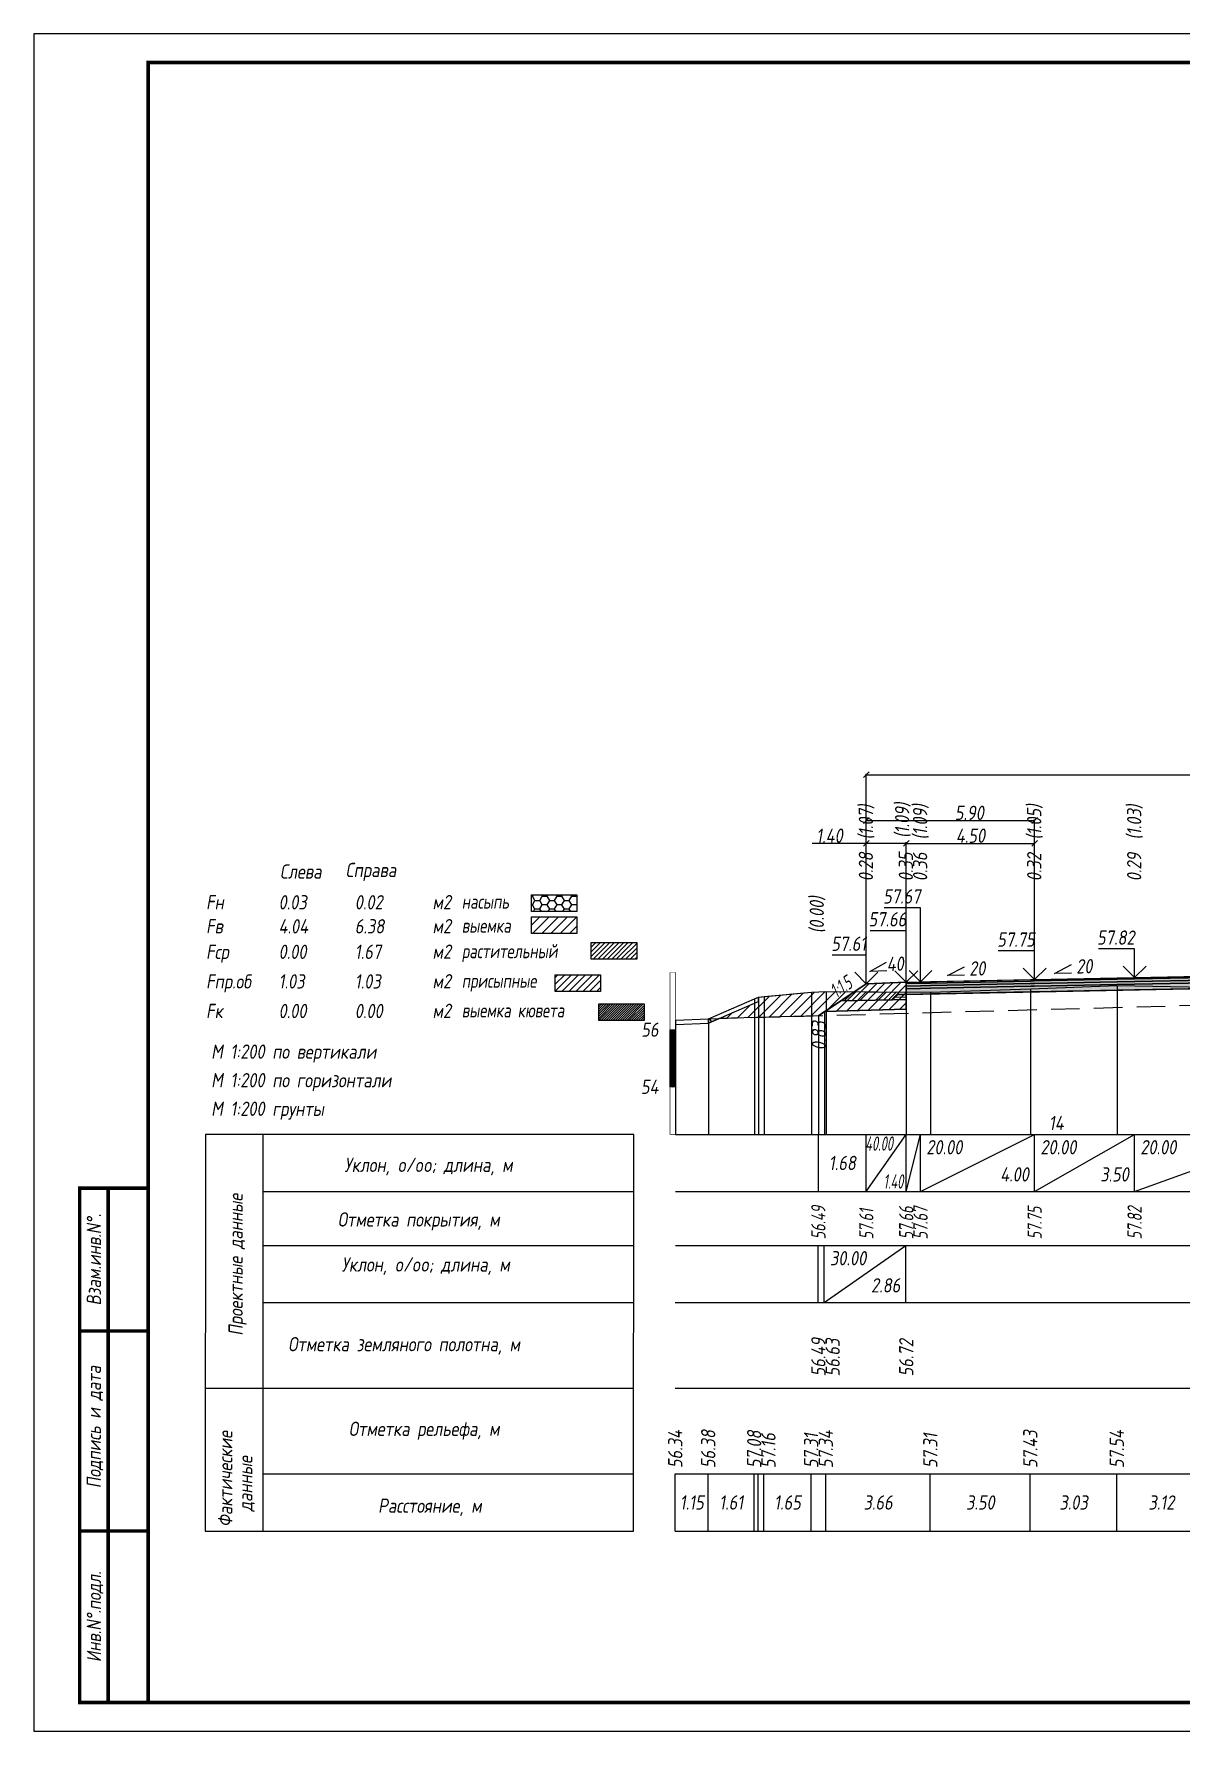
# Model space of a CAD drawing. Extents: x -717 to 1451, y -133302 to 233.
# Drawn here: x -30.1 to 170.6, y -76200.4 to -75903.4 of the extents above; entities that cross this region are included whole.
import ezdxf
from ezdxf.enums import TextEntityAlignment as Align

# ---------------------------------------------------------------- set-up
doc = ezdxf.new("R2010")
doc.units = 0
doc.linetypes.add('штриховая', pattern=[0.75, 0.5, -0.25])
for name, color, linetype in [('Зарамочное оформление', 7, 'Continuous'), ('Интерполированный поперечник', 2, 'Continuous'), ('Код_510', 7, 'Continuous'), ('Код_514', 1, 'Continuous'), ('Код_516', 1, 'Continuous'), ('Контур_0', 7, 'Continuous'), ('Контур_2521', 7, 'Continuous'), ('Контур_2564', 7, 'Continuous'), ('Контур_2660', 7, 'Continuous'), ('Контур_2665', 7, 'Continuous'), ('Контур_400', 7, 'Continuous'), ('Контур_508', 7, 'Continuous'), ('Контур_512', 7, 'Continuous'), ('Контур_513', 7, 'Continuous'), ('Красный поперечник', 1, 'Continuous'), ('Линейка абсолютных высот', 7, 'Continuous'), ('Объем выемки', 7, 'Continuous'), ('Объем кюветов', 7, 'Continuous'), ('Объем насыпи', 7, 'Continuous'), ('Объем присыпных обочин', 7, 'Continuous'), ('Объем срезки растительного слоя', 7, 'Continuous'), ('Объём_2501', 7, 'Continuous'), ('Объём_2564', 7, 'Continuous'), ('Объём_2650', 7, 'Continuous'), ('Объём_2660', 7, 'Continuous'), ('Объём_2661', 7, 'Continuous'), ('Объём_2665', 7, 'Continuous'), ('Объём_2666', 7, 'Continuous'), ('Откосы', 7, 'Continuous'), ('Отметки покрытия', 7, 'Continuous'), ('Рабочие отметки', 7, 'Continuous'), ('Рабочие отметки доп.', 7, 'Continuous'), ('Слои выравнивания', 7, 'Continuous'), ('Таблица', 7, 'Continuous'), ('Уклоны проезжей части', 7, 'Continuous'), ('Черный поперечник', 3, 'Continuous')]:
    doc.layers.add(name, color=color, linetype=linetype)
for name, color, linetype, true_color in [('Контур_2540', 2, 'Continuous', 0xffff00), ('Контур_2560', 2, 'Continuous', 0xffff00), ('Контур_2561', 7, 'Continuous', 0xff8040), ('Контур_2562', 3, 'Continuous', 0x00ff00), ('Контур_2563', 7, 'Continuous', 0xff8000), ('Контур_2570', 7, 'Continuous', 0x80ff00), ('Контур_2725', 7, 'Continuous', 0x323232), ('Контур_2736', 4, 'Continuous', 0x00ffff), ('Контур_2760', 7, 'Continuous', 0x323232), ('Контур_2761', 7, 'Continuous', 0x323232), ('Контур_2762', 7, 'Continuous', 0x323232), ('Контур_2763', 7, 'Continuous', 0x323232), ('Контур_402', 7, 'Continuous', 0xff6464), ('Контур_703', 4, 'Continuous', 0x00ffff), ('Объём_2520', 7, 'Continuous', 0x80ffff), ('Объём_2540', 2, 'Continuous', 0xffff00), ('Объём_2560', 2, 'Continuous', 0xffff00), ('Объём_2561', 7, 'Continuous', 0xff8040), ('Объём_2562', 3, 'Continuous', 0x00ff00), ('Объём_2563', 7, 'Continuous', 0xff8000), ('Объём_2570', 7, 'Continuous', 0x80ff00), ('Объём_2600', 7, 'Continuous', 0x808000), ('Объём_2620', 2, 'Continuous', 0xffff00), ('Объём_2746', 2, 'Continuous', 0xffff00)]:
    doc.layers.add(name, color=color, linetype=linetype, true_color=true_color)
doc.styles.get("Standard").update_dxf_attribs({"font": 'txt', "height": 2.5})
doc.styles.add('М', font='romand.shx', dxfattribs={"width": 0.8, "oblique": 10, "height": 2.5})
doc.dimstyles.get("Standard").update_dxf_attribs({"dimtxt": 0.18, "dimasz": 0.18, "dimexe": 0.18, "dimexo": 0.0625, "dimgap": 0.09, "dimtad": 0, "dimtih": 1, "dimtoh": 1, "dimdec": 4, "dimzin": 0, "dimdsep": 46, "dimtxsty": 'Standard', "dimcen": 0.09, "dimadec": 0, "dimazin": 0, "dimtfac": 1, "dimtdec": 4, "dimtofl": 0, "dimtmove": 0, "dimatfit": 3, "dimfxl": 1, "dimtolj": 1, "dimtzin": 0, "dimarcsym": 0})

# ---------------------------------------------------------------- blocks, each defined once
blk = doc.blocks.new('условные обозначения')
at = {"layer": 'Объём_2563'}
h = blk.add_hatch(dxfattribs=at)
h.set_pattern_fill('ANSI31', color=256, scale=0.3)
h.set_pattern_definition([(45, (-34.5, -100.5), (-0.673519, 0.673519), [])])
h.paths.add_polyline_path([(18.26, 7.53), (27.08, 7.53), (27.08, 4.62), (18.26, 4.62)])
at = {"layer": 'Объём_2570'}
h = blk.add_hatch(dxfattribs=at)
h.set_pattern_fill('ANSI31', color=3, scale=0.2)
h.set_pattern_definition([(45, (-32.9034, -100.5), (-0.4490128, 0.4490128), [])])
h.paths.add_polyline_path([(25.29, 13.16), (34.12, 13.16), (34.12, 10.25), (25.29, 10.25)])
at = {"layer": 'Объём_2600'}
h = blk.add_hatch(dxfattribs=at)
h.set_pattern_fill('ANSI31', color=6, scale=0.4)
h.set_pattern_definition([(45, (-34.5, -100.5), (-0.898026, 0.898026), [])])
h.paths.add_polyline_path([(13.63, 17.67), (22.46, 17.67), (22.46, 14.76), (13.63, 14.76)])
at = {"layer": 'Объём_2620'}
h = blk.add_hatch(dxfattribs=at)
h.set_pattern_fill('ANSI31', color=2, scale=0.1)
h.set_pattern_definition([(45, (-33.755, -100.5), (-0.2245064, 0.2245064), [])])
h.paths.add_polyline_path([(26.75, 2.41), (35.57, 2.41), (35.57, -0.5), (26.75, -0.5)])
at = {"layer": 'Объём_2650'}
h = blk.add_hatch(dxfattribs=at)
h.set_pattern_fill('HONEY', color=5, scale=0.3)
h.set_pattern_definition([(0, (-34.5, -100.5), (1.42875, 0.824889), [0.9525, -1.905]), (120, (-34.5, -100.5), (-1.42875, 0.824889), [0.9525, -1.905]), (60, (-34.5, -100.5), (3e-09, 1.6497784), [-1.905, 0.9525])])
h.paths.add_polyline_path([(13.63, 21.49), (22.46, 21.49), (22.46, 18.58), (13.63, 18.58)])
at = {"layer": 'Объём_2563'}
blk.add_lwpolyline([(18.26, 7.53), (27.08, 7.53), (27.08, 4.62), (18.26, 4.62)], close=True, dxfattribs=at)
at = {"layer": 'Объём_2620', "color": 2}
blk.add_lwpolyline([(26.75, 2.41), (35.57, 2.41), (35.57, -0.5), (26.75, -0.5)], close=True, dxfattribs=at)
at = {"layer": 'Объём_2650', "color": 5}
blk.add_lwpolyline([(13.63, 21.49), (22.46, 21.49), (22.46, 18.58), (13.63, 18.58)], close=True, dxfattribs=at)
at = {"layer": 'Объём_2650', "color": 6}
blk.add_lwpolyline([(13.63, 17.67), (22.46, 17.67), (22.46, 14.76), (13.63, 14.76)], close=True, dxfattribs=at)
at = {"layer": 'Объём_2650', "color": 3}
blk.add_lwpolyline([(25.29, 13.16), (34.12, 13.16), (34.12, 10.25), (25.29, 10.25)], close=True, dxfattribs=at)
at = {"layer": 'Объем насыпи', "color": 1, "style": 'М', "oblique": 10, "width": 0.8}
for s, p in [('насыпь', (0.09, 19.09)), ('выемка', (0.09, 14.89)), ('растительный', (0.09, 10.42)), ('присыпные', (0.09, 5.24)), ('выемка кювета', (0.09, 0.06))]:
    blk.add_text(s, height=2.5, dxfattribs=at).set_placement(p)
blk = doc.blocks.new('_Oblique')
at = {"color": 0, "linetype": 'ByBlock', "lineweight": -2}
blk.add_line((-0.5, -0.5), (0.5, 0.5), dxfattribs=at)
blk = doc.blocks.new('*D3122')
at = {"color": 0, "lineweight": -2, "transparency": 16777216}
for p, q in [((115.69, -76045.07), (106.23, -76045.07)), ((115.69, -76069.64), (115.69, -76044.89)), ((122.69, -76045.07), (115.69, -76045.07)), ((122.69, -76069.36), (122.69, -76044.89))]:
    blk.add_line(p, q, dxfattribs=at)
at = {"layer": 'Defpoints', "color": 0, "transparency": 16777216}
for p in [(122.69, -76045.07), (115.69, -76069.7), (122.69, -76069.42)]:
    blk.add_point(p, dxfattribs=at)
at = {"color": 0, "lineweight": -2, "transparency": 16777216, "rotation": 180}
blk.add_blockref('_Oblique', (115.69, -76045.07), dxfattribs=at)
at = {"color": 0, "lineweight": -2, "transparency": 16777216}
blk.add_blockref('_Oblique', (122.69, -76045.07), dxfattribs=at)
at = {"color": 0, "transparency": 16777216, "insert": (109.24, -76043.73), "char_height": 2.5, "width": 0.69, "attachment_point": 5, "style": 'М'}
blk.add_mtext('\\A1;1.40', dxfattribs=at)
blk = doc.blocks.new('*D3116')
at = {"color": 0, "lineweight": -2, "transparency": 16777216}
for p, q in [((122.69, -76069.36), (122.69, -76044.89)), ((122.69, -76045.07), (145.16, -76045.07)), ((145.16, -76068.91), (145.16, -76044.89))]:
    blk.add_line(p, q, dxfattribs=at)
at = {"layer": 'Defpoints', "color": 0, "transparency": 16777216}
for p in [(145.16, -76045.07), (122.69, -76069.42), (145.16, -76068.97)]:
    blk.add_point(p, dxfattribs=at)
at = {"color": 0, "lineweight": -2, "transparency": 16777216, "rotation": 180}
blk.add_blockref('_Oblique', (122.69, -76045.07), dxfattribs=at)
at = {"color": 0, "lineweight": -2, "transparency": 16777216}
blk.add_blockref('_Oblique', (145.16, -76045.07), dxfattribs=at)
at = {"color": 0, "transparency": 16777216, "insert": (133.93, -76043.73), "char_height": 2.5, "width": 0.75, "attachment_point": 5, "style": 'М'}
blk.add_mtext('\\A1;4.50', dxfattribs=at)
blk = doc.blocks.new('*D3119')
at = {"color": 0, "lineweight": -2, "transparency": 16777216}
for p, q in [((115.69, -76069.64), (115.69, -76040.89)), ((145.16, -76068.91), (145.16, -76040.89)), ((115.69, -76041.07), (145.16, -76041.07))]:
    blk.add_line(p, q, dxfattribs=at)
at = {"layer": 'Defpoints', "color": 0, "transparency": 16777216}
for p in [(145.16, -76041.07), (115.69, -76069.7), (145.16, -76068.97)]:
    blk.add_point(p, dxfattribs=at)
at = {"color": 0, "lineweight": -2, "transparency": 16777216, "rotation": 180}
blk.add_blockref('_Oblique', (115.69, -76041.07), dxfattribs=at)
at = {"color": 0, "lineweight": -2, "transparency": 16777216}
blk.add_blockref('_Oblique', (145.16, -76041.07), dxfattribs=at)
at = {"color": 0, "transparency": 16777216, "insert": (133.73, -76039.73), "char_height": 2.5, "width": 0.75, "attachment_point": 5, "style": 'М'}
blk.add_mtext('\\A1;5.90', dxfattribs=at)
blk = doc.blocks.new('*D3120')
at = {"color": 0, "lineweight": -2, "transparency": 16777216}
for p, q in [((115.69, -76069.64), (115.69, -76032.89)), ((115.69, -76033.07), (244.73, -76033.07)), ((244.73, -76069.24), (244.73, -76032.89))]:
    blk.add_line(p, q, dxfattribs=at)
at = {"layer": 'Defpoints', "color": 0, "transparency": 16777216}
for p in [(244.73, -76033.07), (115.69, -76069.7), (244.73, -76069.3)]:
    blk.add_point(p, dxfattribs=at)
at = {"color": 0, "lineweight": -2, "transparency": 16777216, "rotation": 180}
blk.add_blockref('_Oblique', (115.69, -76033.07), dxfattribs=at)
at = {"color": 0, "lineweight": -2, "transparency": 16777216}
blk.add_blockref('_Oblique', (244.73, -76033.07), dxfattribs=at)
at = {"color": 0, "transparency": 16777216, "insert": (180.21, -76031.73), "char_height": 2.5, "width": 0.9, "attachment_point": 5, "style": 'М'}
blk.add_mtext('\\A1;25.81', dxfattribs=at)

msp = doc.modelspace()

# ---------------------------------------------------------------- hatches: boundary and pattern name
at = {"layer": 'Линейка абсолютных высот'}
h = msp.add_hatch(dxfattribs=at)
h.set_pattern_fill('ANSI37', scale=0.3, style=0)
h.set_pattern_definition([(45.00000125, (2.29729, -2497.225877), (-0.026516505928, 0.026516504769), []), (135.00000034, (2.29729, -2497.225877), (-0.02651650519, -0.026516505506), [])])
h.paths.add_polyline_path([(82.297, -76087.676), (82.297, -76077.676), (81.297, -76077.676), (81.297, -76087.676)])
at = {"layer": 'Объём_2563'}
h = msp.add_hatch(dxfattribs=at)
h.set_pattern_fill('ANSI31', color=256, scale=0.3)
h.paths.add_polyline_path([(115.689, -76069.635), (122.689, -76069.355), (122.689, -76071.505), (121.189, -76071.535), (120.27, -76072.454), (111.189, -76072.635)])
at = {"layer": 'Объём_2600'}
h = msp.add_hatch(dxfattribs=at)
h.set_pattern_fill('ANSI31', color=6, scale=0.4)
h.paths.add_polyline_path([(122.689, -76074.081), (108.377, -76074.51), (107.297, -76075.23), (89.904, -76075.715), (96.111, -76073.01), (96.836, -76072.73), (96.836, -76071.98), (106.082, -76071.114), (108.65, -76070.994), (122.689, -76071.094)])
h = msp.add_hatch(dxfattribs=at)
h.set_pattern_fill('HONEY', color=5, scale=0.3)
h.paths.add_polyline_path([(88.065, -76076.516), (88.065, -76075.766), (89.904, -76075.715)])
at = {"layer": 'Слои выравнивания'}
for color, points in [(2, [(122.689, -76069.355), (125.189, -76069.305), (126.952, -76069.27), (144.457, -76068.92), (145.164, -76068.906), (159.609, -76068.617), (162.664, -76068.556), (175.22, -76068.305), (175.22, -76068.555), (162.664, -76068.806), (159.609, -76068.867), (145.164, -76069.156), (144.457, -76069.17), (126.952, -76069.52), (125.189, -76069.555), (122.689, -76069.605)]), (3, [(122.689, -76069.605), (125.189, -76069.555), (126.952, -76069.52), (144.457, -76069.17), (145.164, -76069.156), (159.609, -76068.867), (162.664, -76068.806), (175.22, -76068.555), (175.22, -76069.005), (162.664, -76069.256), (159.609, -76069.317), (145.164, -76069.606), (144.457, -76069.62), (126.952, -76069.97), (125.189, -76070.005), (122.689, -76070.055)]), (4, [(122.689, -76070.055), (125.189, -76070.005), (126.952, -76069.97), (144.457, -76069.62), (145.164, -76069.606), (159.609, -76069.317), (162.664, -76069.256), (175.22, -76069.005), (175.22, -76069.455), (162.664, -76069.706), (159.609, -76069.767), (145.164, -76070.056), (144.457, -76070.07), (126.952, -76070.42), (125.189, -76070.455), (122.689, -76070.505)]), (5, [(122.689, -76070.505), (125.189, -76070.455), (126.952, -76070.42), (144.457, -76070.07), (145.164, -76070.056), (159.609, -76069.767), (162.664, -76069.706), (175.22, -76069.455), (175.22, -76070.455), (162.664, -76070.706), (159.609, -76070.767), (145.164, -76071.056), (144.457, -76071.07), (126.952, -76071.42), (125.189, -76071.455), (122.689, -76071.505)])]:
    msp.add_hatch(color=color, dxfattribs=at).paths.add_polyline_path(points)

# ---------------------------------------------------------------- linework, layer by layer
at = {"layer": 'Интерполированный поперечник', "linetype": 'штриховая', "ltscale": 10, "flags": 128}
msp.add_lwpolyline([(88.065, -76075.766), (209.4, -76072.383)], dxfattribs=at)
at = {"layer": 'Код_510'}
for p, q in [((82.243, -76165.421), (82.243, -76155.421)), ((88.011, -76165.421), (88.011, -76155.421)), ((96.057, -76165.421), (96.057, -76155.421)), ((96.782, -76165.421), (96.782, -76155.421)), ((97.752, -76165.421), (97.752, -76155.421)), ((106.027, -76165.421), (106.027, -76155.421)), ((108.596, -76165.421), (108.596, -76155.421)), ((126.898, -76165.421), (126.898, -76155.421)), ((144.403, -76165.421), (144.403, -76155.421)), ((159.554, -76165.421), (159.554, -76155.421))]:
    msp.add_line(p, q, dxfattribs=at)
at = {"layer": 'Код_514'}
for p, q in [((107.297, -76106), (107.297, -76096)), ((115.689, -76106), (115.689, -76096)), ((115.689, -76106), (122.689, -76096)), ((122.689, -76106), (122.689, -76096)), ((122.689, -76106), (125.189, -76096)), ((125.189, -76106), (125.189, -76096)), ((125.189, -76106), (145.164, -76096)), ((145.164, -76106), (145.164, -76096)), ((145.164, -76106), (162.664, -76096)), ((162.664, -76106), (162.664, -76096)), ((162.664, -76106), (190.196, -76096))]:
    msp.add_line(p, q, dxfattribs=at)
at = {"layer": 'Код_516'}
for p, q in [((107.243, -76125.421), (107.243, -76115.421)), ((108.323, -76125.421), (108.323, -76115.421)), ((108.323, -76125.421), (122.634, -76115.421)), ((122.634, -76125.421), (122.634, -76115.421))]:
    msp.add_line(p, q, dxfattribs=at)
at = {"layer": 'Контур_0', "color": 18, "true_color": 0x000000, "flags": 128}
for points in [[(111.189, -76072.635), (120.27, -76072.454), (121.189, -76071.535), (122.689, -76071.505)], [(121.189, -76071.535), (122.689, -76071.505), (122.689, -76072.405), (120.27, -76072.454), (121.189, -76071.535), (121.189, -76071.535)]]:
    msp.add_lwpolyline(points, dxfattribs=at)
at = {"layer": 'Контур_2521', "color": 18, "true_color": 0x000000, "flags": 128}
msp.add_lwpolyline([(120.729, -76071.995), (122.689, -76071.955)], dxfattribs=at)
at = {"layer": 'Контур_2540', "flags": 128}
msp.add_lwpolyline([(122.689, -76074.081), (108.377, -76074.51), (111.189, -76072.635), (122.689, -76072.405), (122.689, -76074.081), (122.689, -76074.081)], dxfattribs=at)
at = {"layer": 'Контур_2560', "flags": 128}
msp.add_lwpolyline([(115.689, -76069.635), (115.689, -76069.635), (115.689, -76069.635), (122.689, -76069.355)], dxfattribs=at)
at = {"layer": 'Контур_2561', "flags": 128}
msp.add_lwpolyline([(122.689, -76069.355), (122.689, -76069.355), (115.689, -76069.635), (115.689, -76069.635), (122.689, -76069.355)], dxfattribs=at)
at = {"layer": 'Контур_2562', "flags": 128}
msp.add_lwpolyline([(115.689, -76069.635), (115.689, -76069.635), (115.689, -76069.635), (115.689, -76069.635), (115.689, -76069.635)], dxfattribs=at)
at = {"layer": 'Контур_2563', "flags": 128}
msp.add_lwpolyline([(115.689, -76069.635), (122.689, -76069.355), (122.689, -76071.505), (121.189, -76071.535), (120.27, -76072.454), (111.189, -76072.635), (115.689, -76069.635), (115.689, -76069.635)], dxfattribs=at)
at = {"layer": 'Контур_2564', "flags": 128}
msp.add_lwpolyline([(115.689, -76069.635), (122.689, -76069.355)], dxfattribs=at)
at = {"layer": 'Контур_2570', "flags": 128}
msp.add_lwpolyline([(82.297, -76076.75), (88.065, -76076.516), (88.065, -76076.516), (96.111, -76073.01), (96.836, -76072.73), (96.836, -76071.98), (97.807, -76071.888), (106.082, -76071.114), (108.65, -76070.994), (126.952, -76071.125), (144.457, -76070.53), (159.609, -76069.972), (175.22, -76070.231)], dxfattribs=at)
at = {"layer": 'Контур_2660', "flags": 128}
msp.add_lwpolyline([(108.377, -76074.51), (122.689, -76074.081)], dxfattribs=at)
at = {"layer": 'Контур_2665', "flags": 128}
msp.add_lwpolyline([(115.689, -76069.635), (115.689, -76069.635)], dxfattribs=at)
at = {"layer": 'Контур_2725', "flags": 128}
msp.add_lwpolyline([(122.689, -76071.505), (125.189, -76071.455), (126.952, -76071.42), (144.457, -76071.07), (145.164, -76071.056), (159.609, -76070.767), (162.664, -76070.706), (175.22, -76070.455)], dxfattribs=at)
at = {"layer": 'Контур_2736', "flags": 128}
msp.add_lwpolyline([(115.689, -76069.635), (107.297, -76075.23)], dxfattribs=at)
at = {"layer": 'Контур_2760', "flags": 128}
msp.add_lwpolyline([(122.689, -76069.355), (125.189, -76069.305), (126.952, -76069.27), (144.457, -76068.92), (145.164, -76068.906), (159.609, -76068.617), (162.664, -76068.556), (175.22, -76068.305)], dxfattribs=at)
at = {"layer": 'Контур_2761', "flags": 128}
msp.add_lwpolyline([(122.689, -76069.605), (125.189, -76069.555), (126.952, -76069.52), (144.457, -76069.17), (145.164, -76069.156), (159.609, -76068.867), (162.664, -76068.806), (175.22, -76068.555)], dxfattribs=at)
at = {"layer": 'Контур_2762', "flags": 128}
msp.add_lwpolyline([(122.689, -76070.055), (125.189, -76070.005), (126.952, -76069.97), (144.457, -76069.62), (145.164, -76069.606), (159.609, -76069.317), (162.664, -76069.256), (175.22, -76069.005)], dxfattribs=at)
at = {"layer": 'Контур_2763', "flags": 128}
msp.add_lwpolyline([(122.689, -76070.505), (125.189, -76070.455), (126.952, -76070.42), (144.457, -76070.07), (145.164, -76070.056), (159.609, -76069.767), (162.664, -76069.706), (175.22, -76069.455)], dxfattribs=at)
at = {"layer": 'Контур_400', "flags": 128}
msp.add_lwpolyline([(122.689, -76069.355), (125.189, -76069.305), (125.189, -76069.305), (145.164, -76068.906), (145.164, -76068.906), (145.164, -76068.906), (145.164, -76068.906), (162.664, -76068.556), (190.196, -76068.005)], dxfattribs=at)
at = {"layer": 'Контур_402', "flags": 128}
msp.add_lwpolyline([(108.377, -76074.51), (122.689, -76074.081), (122.689, -76071.505), (175.22, -76070.455), (175.22, -76072.505), (190.196, -76072.055), (251.725, -76073.901)], dxfattribs=at)
at = {"layer": 'Контур_508', "flags": 128}
msp.add_lwpolyline([(107.297, -76075.23), (108.377, -76074.51), (122.689, -76074.081), (122.689, -76071.505), (175.22, -76070.455), (175.22, -76072.505), (190.196, -76072.055), (251.725, -76073.901), (251.725, -76072.09), (253.97, -76070.594)], dxfattribs=at)
at = {"layer": 'Контур_512', "flags": 128}
msp.add_lwpolyline([(107.297, -76075.23), (108.377, -76074.51), (122.689, -76074.081)], dxfattribs=at)
at = {"layer": 'Контур_513', "flags": 128}
msp.add_lwpolyline([(107.297, -76075.23), (108.377, -76074.51), (122.689, -76074.081), (122.689, -76071.505), (175.22, -76070.455), (175.22, -76072.505), (190.196, -76072.055), (251.725, -76073.901), (251.725, -76072.09), (253.97, -76070.594)], dxfattribs=at)
at = {"layer": 'Контур_703', "flags": 128}
msp.add_lwpolyline([(115.689, -76069.635), (107.297, -76075.23)], dxfattribs=at)
at = {"layer": 'Красный поперечник'}
for p, q in [((107.297, -76075.23), (115.689, -76069.635)), ((115.689, -76069.635), (122.689, -76069.355)), ((122.689, -76069.355), (125.189, -76069.305)), ((125.189, -76069.305), (145.164, -76068.906)), ((145.164, -76068.906), (162.664, -76068.556)), ((162.664, -76068.556), (190.196, -76068.005)), ((107.297, -76075.23), (107.297, -76096)), ((108.377, -76074.51), (108.377, -76096)), ((122.689, -76074.081), (122.689, -76096))]:
    msp.add_line(p, q, dxfattribs=at)
at = {"layer": 'Линейка абсолютных высот', "color": 7, "const_width": 0.1, "flags": 128}
for points in [[(82.297, -76077.676), (82.297, -76067.676), (81.297, -76067.676), (81.297, -76077.676), (82.297, -76077.676)], [(82.297, -76087.676), (82.297, -76077.676), (81.297, -76077.676), (81.297, -76087.676), (82.297, -76087.676)], [(82.297, -76096), (82.297, -76087.676), (81.297, -76087.676), (81.297, -76096), (82.297, -76096)]]:
    msp.add_lwpolyline(points, dxfattribs=at)
at = {"layer": 'Объём_2501', "flags": 128}
for points in [[(122.689, -76069.355), (125.189, -76069.305), (125.189, -76069.305), (145.164, -76068.906), (145.164, -76068.906), (145.164, -76068.906), (145.164, -76068.906), (162.664, -76068.556), (190.196, -76068.005)], [(122.689, -76069.355), (125.189, -76069.305), (125.189, -76069.305), (145.164, -76068.906)]]:
    msp.add_lwpolyline(points, dxfattribs=at)
at = {"layer": 'Объём_2520', "color": 250, "flags": 128}
msp.add_lwpolyline([(121.189, -76071.535), (122.689, -76071.505), (122.689, -76072.405), (120.27, -76072.454), (121.189, -76071.535), (121.189, -76071.535)], dxfattribs=at)
msp.add_lwpolyline([(121.189, -76071.535), (122.689, -76071.505), (122.689, -76072.405), (120.27, -76072.454), (121.189, -76071.535), (121.189, -76071.535)], dxfattribs=at)
at = {"layer": 'Объём_2540', "flags": 128}
msp.add_lwpolyline([(122.689, -76074.081), (108.377, -76074.51), (111.189, -76072.635), (122.689, -76072.405), (122.689, -76074.081), (122.689, -76074.081)], dxfattribs=at)
msp.add_lwpolyline([(122.689, -76074.081), (108.377, -76074.51), (111.189, -76072.635), (122.689, -76072.405), (122.689, -76074.081), (122.689, -76074.081)], dxfattribs=at)
at = {"layer": 'Объём_2560', "flags": 128}
msp.add_lwpolyline([(115.689, -76069.635), (115.689, -76069.635), (115.689, -76069.635), (122.689, -76069.355)], dxfattribs=at)
msp.add_lwpolyline([(115.689, -76069.635), (115.689, -76069.635), (115.689, -76069.635), (122.689, -76069.355)], dxfattribs=at)
at = {"layer": 'Объём_2561', "flags": 128}
msp.add_lwpolyline([(122.689, -76069.355), (122.689, -76069.355), (115.689, -76069.635), (115.689, -76069.635), (122.689, -76069.355)], dxfattribs=at)
msp.add_lwpolyline([(122.689, -76069.355), (122.689, -76069.355), (115.689, -76069.635), (115.689, -76069.635), (122.689, -76069.355)], dxfattribs=at)
at = {"layer": 'Объём_2562', "flags": 128}
msp.add_lwpolyline([(115.689, -76069.635), (115.689, -76069.635), (115.689, -76069.635), (115.689, -76069.635), (115.689, -76069.635)], dxfattribs=at)
msp.add_lwpolyline([(115.689, -76069.635), (115.689, -76069.635), (115.689, -76069.635), (115.689, -76069.635), (115.689, -76069.635)], dxfattribs=at)
at = {"layer": 'Объём_2563', "color": 250, "flags": 128}
msp.add_lwpolyline([(115.689, -76069.635), (122.689, -76069.355), (122.689, -76071.505), (121.189, -76071.535), (120.27, -76072.454), (111.189, -76072.635), (115.689, -76069.635), (115.689, -76069.635)], dxfattribs=at)
msp.add_lwpolyline([(115.689, -76069.635), (122.689, -76069.355), (122.689, -76071.505), (121.189, -76071.535), (120.27, -76072.454), (111.189, -76072.635), (115.689, -76069.635), (115.689, -76069.635)], dxfattribs=at)
at = {"layer": 'Объём_2564', "flags": 128}
msp.add_lwpolyline([(115.689, -76069.635), (122.689, -76069.355)], dxfattribs=at)
msp.add_lwpolyline([(115.689, -76069.635), (122.689, -76069.355)], dxfattribs=at)
at = {"layer": 'Объём_2600', "color": 5, "flags": 128}
msp.add_lwpolyline([(88.065, -76076.516), (88.065, -76075.766), (89.904, -76075.715), (88.065, -76076.516), (88.065, -76076.516)], dxfattribs=at)
msp.add_lwpolyline([(88.065, -76076.516), (88.065, -76075.766), (89.904, -76075.715), (88.065, -76076.516), (88.065, -76076.516)], dxfattribs=at)
at = {"layer": 'Объём_2650', "color": 6, "flags": 128}
msp.add_lwpolyline([(122.689, -76074.081), (108.377, -76074.51), (107.297, -76075.23), (89.904, -76075.715), (96.111, -76073.01), (96.836, -76072.73), (96.836, -76071.98), (106.082, -76071.114), (108.65, -76070.994), (122.689, -76071.094), (122.689, -76074.081), (122.689, -76074.081)], dxfattribs=at)
msp.add_lwpolyline([(122.689, -76074.081), (108.377, -76074.51), (107.297, -76075.23), (89.904, -76075.715), (96.111, -76073.01), (96.836, -76072.73), (96.836, -76071.98), (106.082, -76071.114), (108.65, -76070.994), (122.689, -76071.094), (122.689, -76074.081), (122.689, -76074.081)], dxfattribs=at)
at = {"layer": 'Объём_2660', "flags": 128}
msp.add_lwpolyline([(108.377, -76074.51), (122.689, -76074.081)], dxfattribs=at)
msp.add_lwpolyline([(108.377, -76074.51), (122.689, -76074.081)], dxfattribs=at)
at = {"layer": 'Объём_2661', "flags": 128}
msp.add_lwpolyline([(115.689, -76069.635), (107.297, -76075.23)], dxfattribs=at)
msp.add_lwpolyline([(115.689, -76069.635), (107.297, -76075.23)], dxfattribs=at)
at = {"layer": 'Объём_2665', "flags": 128}
msp.add_lwpolyline([(115.689, -76069.635), (115.689, -76069.635)], dxfattribs=at)
msp.add_lwpolyline([(115.689, -76069.635), (115.689, -76069.635)], dxfattribs=at)
at = {"layer": 'Объём_2666', "flags": 128}
msp.add_lwpolyline([(115.689, -76069.635), (107.297, -76075.23)], dxfattribs=at)
msp.add_lwpolyline([(115.689, -76069.635), (107.297, -76075.23)], dxfattribs=at)
at = {"layer": 'Объём_2746', "flags": 128}
msp.add_lwpolyline([(108.65, -76074.328), (108.65, -76074.502), (108.377, -76074.51), (108.65, -76074.328), (108.65, -76074.328)], dxfattribs=at)
msp.add_lwpolyline([(108.65, -76074.328), (108.65, -76074.502), (108.377, -76074.51), (108.65, -76074.328), (108.65, -76074.328)], dxfattribs=at)
at = {"layer": 'Отметки покрытия', "color": 1}
for p, q in [((125.189, -76056.355), (118.789, -76056.355)), ((125.189, -76069.305), (125.189, -76056.355)), ((122.689, -76060.355), (116.339, -76060.355)), ((122.689, -76069.355), (122.689, -76060.355)), ((115.689, -76064.635), (109.739, -76064.635)), ((115.689, -76069.635), (115.689, -76064.635)), ((145.164, -76063.906), (138.764, -76063.906)), ((145.164, -76068.906), (145.164, -76063.906)), ((162.664, -76063.556), (156.314, -76063.556)), ((162.664, -76068.556), (162.664, -76063.556)), ((115.689, -76069.635), (113.689, -76067.635)), ((115.689, -76069.635), (117.689, -76067.635)), ((122.689, -76069.355), (120.689, -76067.355)), ((122.689, -76069.355), (124.689, -76067.355)), ((125.189, -76069.305), (123.189, -76067.305)), ((125.189, -76069.305), (127.189, -76067.305)), ((145.164, -76068.906), (143.164, -76066.906)), ((145.164, -76068.906), (147.164, -76066.906)), ((162.664, -76068.556), (160.664, -76066.556)), ((162.664, -76068.556), (164.664, -76066.556))]:
    msp.add_line(p, q, dxfattribs=at)
at = {"layer": 'Слои выравнивания'}
msp.add_line((122.689, -76069.355), (122.689, -76096), dxfattribs=at)
at = {"layer": 'Слои выравнивания', "color": 2, "flags": 128}
msp.add_lwpolyline([(122.689, -76069.355), (125.189, -76069.305), (126.952, -76069.27), (144.457, -76068.92), (145.164, -76068.906), (159.609, -76068.617), (162.664, -76068.556), (175.22, -76068.305), (175.22, -76068.555), (162.664, -76068.806), (159.609, -76068.867), (145.164, -76069.156), (144.457, -76069.17), (126.952, -76069.52), (125.189, -76069.555), (122.689, -76069.605)], close=True, dxfattribs=at)
at = {"layer": 'Слои выравнивания', "color": 3, "flags": 128}
msp.add_lwpolyline([(122.689, -76069.605), (125.189, -76069.555), (126.952, -76069.52), (144.457, -76069.17), (145.164, -76069.156), (159.609, -76068.867), (162.664, -76068.806), (175.22, -76068.555), (175.22, -76069.005), (162.664, -76069.256), (159.609, -76069.317), (145.164, -76069.606), (144.457, -76069.62), (126.952, -76069.97), (125.189, -76070.005), (122.689, -76070.055)], close=True, dxfattribs=at)
at = {"layer": 'Слои выравнивания', "color": 4, "flags": 128}
msp.add_lwpolyline([(122.689, -76070.055), (125.189, -76070.005), (126.952, -76069.97), (144.457, -76069.62), (145.164, -76069.606), (159.609, -76069.317), (162.664, -76069.256), (175.22, -76069.005), (175.22, -76069.455), (162.664, -76069.706), (159.609, -76069.767), (145.164, -76070.056), (144.457, -76070.07), (126.952, -76070.42), (125.189, -76070.455), (122.689, -76070.505)], close=True, dxfattribs=at)
at = {"layer": 'Слои выравнивания', "color": 5, "flags": 128}
msp.add_lwpolyline([(122.689, -76070.505), (125.189, -76070.455), (126.952, -76070.42), (144.457, -76070.07), (145.164, -76070.056), (159.609, -76069.767), (162.664, -76069.706), (175.22, -76069.455), (175.22, -76070.455), (162.664, -76070.706), (159.609, -76070.767), (145.164, -76071.056), (144.457, -76071.07), (126.952, -76071.42), (125.189, -76071.455), (122.689, -76071.505)], close=True, dxfattribs=at)
at = {"layer": 'Таблица'}
for p, q in [((82.297, -76096), (278.97, -76096)), ((82.297, -76106), (278.97, -76106)), ((82.297, -76115.421), (278.97, -76115.421)), ((82.243, -76125.421), (278.915, -76125.421)), ((82.243, -76140.421), (278.915, -76140.421)), ((82.243, -76155.421), (278.915, -76155.421)), ((82.243, -76165.421), (278.915, -76165.421))]:
    msp.add_line(p, q, dxfattribs=at)
at = {"layer": 'Таблица', "linetype": 'Continuous', "flags": 128}
for points in [[(0, -76096), (-0.054, -76165.421)], [(75, -76096), (0, -76096)], [(10, -76096), (10, -76165.421)], [(74.946, -76165.421), (75, -76096)], [(10, -76106), (75, -76106)], [(10, -76115.421), (75, -76115.421)], [(9.946, -76125.421), (74.946, -76125.421)], [(-0.054, -76140.421), (74.946, -76140.421)], [(9.946, -76155.421), (74.946, -76155.421)], [(-0.054, -76165.421), (74.946, -76165.421)]]:
    msp.add_lwpolyline(points, dxfattribs=at)
at = {"layer": 'Уклоны проезжей части', "color": 1, "flags": 128}
for points in [[(119.294, -76067.387), (116.297, -76067.507), (119.234, -76065.888)], [(132.885, -76068.153), (129.885, -76068.213), (132.855, -76066.653)], [(151.622, -76067.778), (148.623, -76067.838), (151.592, -76066.278)]]:
    msp.add_lwpolyline(points, dxfattribs=at)
at = {"layer": 'Черный поперечник', "color": 7}
for p, q in [((144.457, -76070.53), (144.457, -76096)), ((159.609, -76069.972), (159.609, -76096)), ((96.111, -76072.26), (96.111, -76096)), ((96.836, -76071.98), (96.836, -76096)), ((97.807, -76071.888), (97.807, -76096)), ((106.082, -76071.114), (106.082, -76096)), ((108.65, -76070.994), (108.65, -76096)), ((126.952, -76071.125), (126.952, -76096)), ((82.297, -76076), (82.297, -76096)), ((88.065, -76075.766), (88.065, -76096))]:
    msp.add_line(p, q, dxfattribs=at)
at = {"layer": 'Черный поперечник', "flags": 128}
msp.add_lwpolyline([(82.297, -76076), (88.065, -76075.766), (96.111, -76072.26), (96.836, -76071.98), (97.807, -76071.888), (106.082, -76071.114), (108.65, -76070.994), (126.952, -76071.125), (144.457, -76070.53), (159.609, -76069.972), (175.22, -76070.231)], dxfattribs=at)

# ---------------------------------------------------------------- block references
at = {"layer": 'Объём_2570', "xscale": 0.9}
msp.add_blockref('условные обозначения', (44.779, -76075.591), dxfattribs=at)

# ---------------------------------------------------------------- texts
at = {"style": 'М', "oblique": 10, "width": 0.8}
msp.add_text('М 1:200 грунты', height=2.5, dxfattribs=at).set_placement((0.973, -76092.769))
at = {"layer": 'Код_510', "style": 'М', "oblique": 10, "width": 0.8}
for s, p in [('56.34', (82.243, -76154.421)), ('56.38', (88.011, -76154.421)), ('57.08', (96.057, -76154.421)), ('57.34', (108.596, -76154.421)), ('57.43', (144.403, -76154.421)), ('57.54', (159.554, -76154.421)), ('57.16', (98.557, -76154.421)), ('57.31', (106.027, -76154.421)), ('57.31', (126.898, -76154.421))]:
    msp.add_text(s, height=2.5, rotation=90, dxfattribs=at).set_placement(p, align=Align.MIDDLE_LEFT)
for s, p in [('1.15', (85.127, -76160.421)), ('1.61', (92.034, -76160.421)), ('1.65', (101.89, -76160.421)), ('3.66', (117.747, -76160.421)), ('3.50', (135.651, -76160.421)), ('3.03', (151.979, -76160.421)), ('3.12', (167.36, -76160.421))]:
    msp.add_text(s, height=2.5, dxfattribs=at).set_placement(p, align=Align.MIDDLE_CENTER)
at = {"layer": 'Код_514', "style": 'М', "oblique": 10}
for s, width, p in [('40.00', 0.6, (115.501, -76096.356)), ('20.00', 0.8, (126.189, -76097)), ('20.00', 0.8, (146.164, -76097)), ('20.00', 0.8, (163.664, -76097))]:
    msp.add_text(s, height=2.5, dxfattribs=dict(at, width=width)).set_placement(p, align=Align.TOP_LEFT)
at = {"layer": 'Код_514', "style": 'М', "oblique": 10, "width": 0.8}
msp.add_text('1.68', height=2.5, dxfattribs=at).set_placement((111.493, -76101), align=Align.MIDDLE_CENTER)
at = {"layer": 'Код_514', "style": 'М', "oblique": 10}
for s, width, p in [('1.40', 0.6, (122.164, -76106.238)), ('4.00', 0.8, (144.164, -76105)), ('3.50', 0.8, (161.664, -76105))]:
    msp.add_text(s, height=2.5, dxfattribs=dict(at, width=width)).set_placement(p, align=Align.BOTTOM_RIGHT)
at = {"layer": 'Код_514', "style": 'М', "oblique": 10, "width": 0.7}
for s, p in [('56.49', (107.297, -76114.382)), ('57.61', (115.689, -76114.382)), ('57.66', (122.689, -76114.382)), ('57.67', (125.189, -76114.382)), ('57.75', (145.164, -76114.382)), ('57.82', (162.664, -76114.382))]:
    msp.add_text(s, height=2.5, rotation=90, dxfattribs=at).set_placement(p, align=Align.MIDDLE_LEFT)
at = {"layer": 'Код_516', "style": 'М', "oblique": 10, "width": 0.8}
msp.add_text('30.00', height=2.5, dxfattribs=at).set_placement((109.323, -76116.421), align=Align.TOP_LEFT)
msp.add_text('2.86', height=2.5, dxfattribs=at).set_placement((121.634, -76124.421), align=Align.BOTTOM_RIGHT)
for s, p in [('56.49', (107.297, -76138.371)), ('56.63', (109.797, -76138.371)), ('56.72', (122.689, -76138.371))]:
    msp.add_text(s, height=2.5, rotation=90, dxfattribs=at).set_placement(p, align=Align.MIDDLE_LEFT)
at = {"layer": 'Линейка абсолютных высот', "style": 'М', "oblique": 10, "width": 0.8}
for s, p in [('56', (79.297, -76077.676)), ('54', (79.297, -76087.676))]:
    msp.add_text(s, height=2.5, dxfattribs=at).set_placement(p, align=Align.MIDDLE_RIGHT)
at = {"layer": 'Объем выемки', "style": 'М', "oblique": 10, "width": 0.8}
for s, p in [('Fв', (0.085, -76060.835)), ('4.04', (12.785, -76060.835)), ('6.38', (26.126, -76060.835)), ('м2', (39.731, -76060.802))]:
    msp.add_text(s, height=2.5, dxfattribs=at).set_placement(p)
at = {"layer": 'Объем кюветов', "style": 'М', "oblique": 10, "width": 0.8}
for s, p in [('Fк', (0.085, -76075.66)), ('0.00', (12.785, -76075.66)), ('0.00', (26.126, -76075.66)), ('м2', (39.731, -76075.627))]:
    msp.add_text(s, height=2.5, dxfattribs=at).set_placement(p)
at = {"layer": 'Объем насыпи', "style": 'М', "oblique": 10, "width": 0.8}
for s, p in [('Слева', (13.029, -76051.249)), ('Справа', (24.522, -76050.982)), ('Fн', (0.085, -76056.63)), ('0.03', (12.785, -76056.63)), ('0.02', (26.126, -76056.63)), ('м2', (39.731, -76056.597))]:
    msp.add_text(s, height=2.5, dxfattribs=at).set_placement(p)
at = {"layer": 'Объем присыпных обочин', "style": 'М', "oblique": 10, "width": 0.8}
for s, p in [('Fпр.об', (0.085, -76070.481)), ('1.03', (12.785, -76070.481)), ('1.03', (26.126, -76070.481)), ('м2', (39.731, -76070.448))]:
    msp.add_text(s, height=2.5, dxfattribs=at).set_placement(p)
at = {"layer": 'Объем срезки растительного слоя', "style": 'М', "oblique": 10, "width": 0.8}
for s, p in [('Fср', (0.085, -76065.303)), ('0.00', (12.785, -76065.303)), ('1.67', (26.126, -76065.303)), ('м2', (39.731, -76065.269))]:
    msp.add_text(s, height=2.5, dxfattribs=at).set_placement(p)
at = {"layer": 'Откосы', "color": 1, "style": 'М', "oblique": 10}
for s, rotation, width, p in [('40', 2.29061, 0.8, (120.82, -76068.162)), ('20', 1.14576, 0.8, (135.156, -76068.962)), ('20', 1.14576, 0.8, (153.894, -76068.587)), ('1:1.5', 33.69007, 0.6, (112.373, -76071.824))]:
    msp.add_text(s, height=2.5, rotation=rotation, dxfattribs=dict(at, width=width)).set_placement(p, align=Align.BOTTOM_CENTER)
at = {"layer": 'Отметки покрытия', "color": 1, "style": 'М', "oblique": 10, "width": 0.8}
for s, p in [('57.67', (125.189, -76056.363)), ('57.66', (122.689, -76060.363)), ('57.61', (115.689, -76064.643)), ('57.75', (145.164, -76063.913)), ('57.82', (162.664, -76063.563))]:
    msp.add_text(s, height=2.5, dxfattribs=at).set_placement(p, align=Align.BOTTOM_RIGHT)
at = {"layer": 'Рабочие отметки', "color": 1, "style": 'М', "oblique": 10, "width": 0.8}
for s, p in [('0.28', (115.611, -76051.706)), ('0.35', (122.611, -76051.706)), ('0.36', (125.111, -76051.706)), ('0.32', (145.086, -76051.706)), ('0.29', (162.586, -76051.706))]:
    msp.add_text(s, height=2.5, rotation=90, dxfattribs=at).set_placement(p, align=Align.MIDDLE_LEFT)
msp.add_text('0.83', height=2.5, rotation=90, dxfattribs=at).set_placement((107.387, -76076.194), align=Align.MIDDLE_RIGHT)
at = {"layer": 'Рабочие отметки доп.', "color": 1, "style": 'М', "oblique": 10, "width": 0.8}
for s, p in [('(1.09)', (121.96, -76044.121)), ('(1.07)', (115.611, -76044.406)), ('(1.09)', (125.111, -76044.406)), ('(1.05)', (145.086, -76044.406)), ('(1.03)', (162.586, -76044.406)), ('(0.00)', (107.016, -76060.789))]:
    msp.add_text(s, height=2.5, rotation=90, dxfattribs=at).set_placement(p, align=Align.MIDDLE_LEFT)
at = {"layer": 'Слои выравнивания', "style": 'М', "oblique": 10, "width": 0.8}
msp.add_text('14', height=2.5, dxfattribs=at).set_placement((148.954, -76096), align=Align.BOTTOM_CENTER)
at = {"layer": 'Таблица', "style": 'М', "oblique": 10, "width": 0.8}
for s, p in [('М 1:200 по вертикали', (0.973, -76082.769)), ('М 1:200 по горизонтали', (0.973, -76087.769)), ('Уклон, o/oo; длина, м', (24.315, -76102.584)), ('Отметка покрытия, м', (23.148, -76112.139)), ('Уклон, o/oo; длина, м', (23.824, -76120.017)), ('Отметка земляного полотна, м', (14.462, -76133.965)), ('Отметка рельефа, м', (25.077, -76148.777)), ('Расстояние, м', (30.202, -76162.23))]:
    msp.add_text(s, height=2.5, dxfattribs=at).set_placement(p)
for s, p in [('Проектные данные ', (6.519, -76131.241)), ('Фактические ', (4.698, -76164.695)), ('данные', (8.204, -76161.99))]:
    msp.add_text(s, height=2.5, rotation=90, dxfattribs=at).set_placement(p)

# ---------------------------------------------------------------- dimensions: what is measured, and where the dimension line sits
at = {"color": 5}
for base, p1, p2, picture, middle in [((244.728, -76033.068), (115.689, -76069.698), (244.728, -76069.298), '*D3120', (180.208, -76031.728)), ((145.164, -76045.068), (122.689, -76069.418), (145.164, -76068.968), '*D3116', (133.926, -76043.728))]:
    dim = msp.add_linear_dim(base=base, p1=p1, p2=p2, angle=180, dimstyle='Standard', override={"dimtxt": 2.5, "dimasz": 1, "dimtad": 1, "dimdec": 2, "dimlfac": 0.2, "dimtxsty": 'М', "dimblk1": 'Oblique', "dimblk2": 'Oblique', "dimsah": 1}, dxfattribs=at)
    dim.commit()
    dim.dimension.update_dxf_attribs({"geometry": picture, "text_midpoint": middle})
for base, p2, picture, middle in [((145.164, -76041.068), (145.164, -76068.968), '*D3119', (133.732, -76041.068)), ((122.689, -76045.068), (122.689, -76069.418), '*D3122', (109.237, -76045.068))]:
    dim = msp.add_linear_dim(base=base, p1=(115.689, -76069.698), p2=p2, angle=180, dimstyle='Standard', override={"dimtxt": 2.5, "dimasz": 1, "dimtad": 1, "dimdec": 2, "dimlfac": 0.2, "dimtxsty": 'М', "dimblk1": 'Oblique', "dimblk2": 'Oblique', "dimsah": 1}, dxfattribs=at)
    dim.commit()
    dim.dimension.update_dxf_attribs({"geometry": picture, "text_midpoint": middle, "dimtype": 160})

# ---------------------------------------------------------------- wipeouts: each hides what was drawn before it
msp.add_wipeout([(-10.054, -76105.421), (-22.054, -76105.421), (-22.054, -76195.421), (-10.054, -76195.421)]).dxf.layer = 'Зарамочное оформление'

# ---------------------------------------------------------------- next in the draw order: linework, layer by layer
at = {"flags": 128}
msp.add_lwpolyline([(-30.054, -76200.421), (389.946, -76200.421), (389.946, -75903.421), (-30.054, -75903.421)], close=True, dxfattribs=at)
at = {"const_width": 0.6, "flags": 128}
msp.add_lwpolyline([(-10.054, -76195.421), (384.946, -76195.421), (384.946, -75908.421), (-10.054, -75908.421)], close=True, dxfattribs=at)
at = {"layer": 'Зарамочное оформление', "linetype": 'Continuous', "lineweight": -3, "const_width": 0.6, "flags": 128}
for points in [[(-10.054, -76195.421), (-22.054, -76195.421), (-22.054, -76105.421), (-10.054, -76105.421)], [(-17.054, -76195.421), (-17.054, -76105.421)], [(-22.054, -76130.421), (-10.054, -76130.421)], [(-22.054, -76165.421), (-10.054, -76165.421)]]:
    msp.add_lwpolyline(points, dxfattribs=at)

# ---------------------------------------------------------------- next in the draw order: texts
at = {"layer": 'Зарамочное оформление', "lineweight": 15, "style": 'М', "oblique": 10, "width": 0.8}
for s, p in [('Взам.инв.N%%d.', (-19.554, -76117.921)), ('Подпись и дата', (-19.572, -76147.227)), ('Инв.N%%d.подл.', (-19.554, -76180.421))]:
    msp.add_text(s, height=2.5, rotation=90, dxfattribs=at).set_placement(p, align=Align.MIDDLE_CENTER)

doc.saveas('drawing.dxf')
